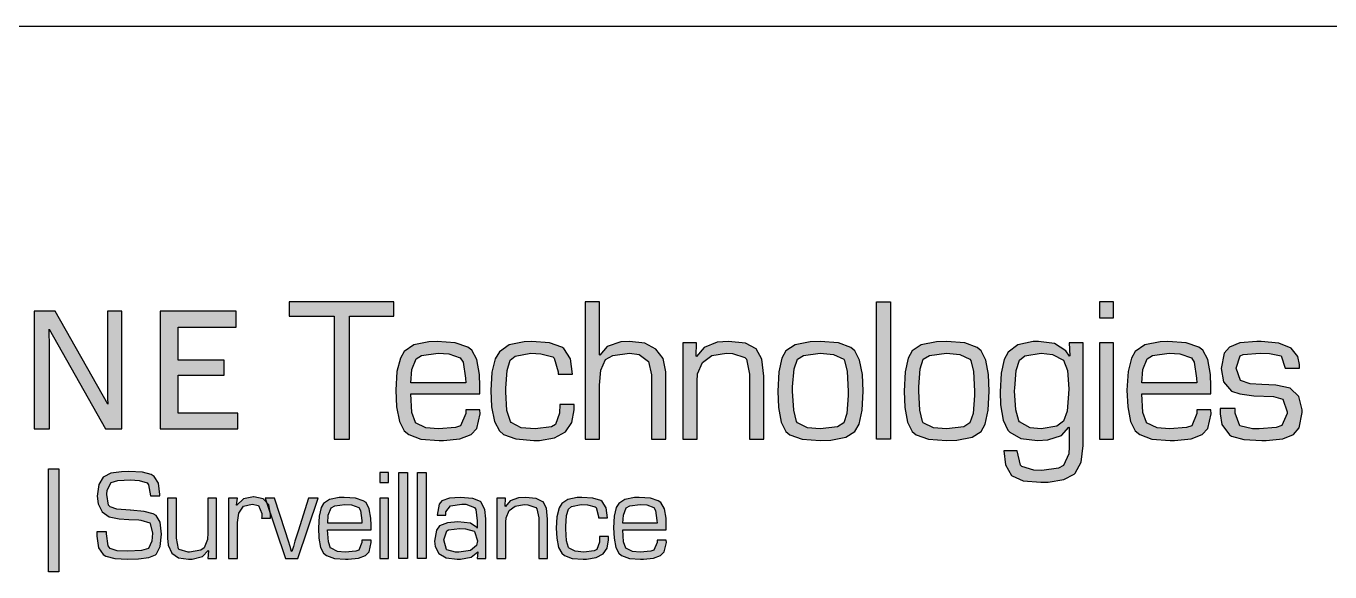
# Model space of a CAD drawing. Extents: x 0 to 216, y -5 to 280.
# Drawn here: x 58.3 to 109.8, y 258.4 to 280 of the extents above; entities that cross this region are included whole.
import ezdxf

# ---------------------------------------------------------------- set-up
doc = ezdxf.new("R2010")
doc.units = 0
doc.header["$LTSCALE"] = 10
doc.header["$MEASUREMENT"] = 0
doc.layers.get('0').update_dxf_attribs({"linetype": 'CONTINUOUS'})
doc.layers.add('5239-LOGO$0$CADdetails-9-EXTRAFINE', color=9, linetype='CONTINUOUS')
doc.layers.add('5239-LOGO$0$CADdetails-FRAME', color=7, linetype='CONTINUOUS')

# ---------------------------------------------------------------- blocks, each defined once
blk = doc.blocks.new('5239-LOGO')
at = {"layer": '5239-LOGO$0$CADdetails-9-EXTRAFINE'}
h = blk.add_hatch(color=256, dxfattribs=at)
h.dxf.hatch_style = 1
h.set_gradient(color2=(0, 0, 0), name='CURVED')
h.paths.add_polyline_path([(72.827, 269.105), (68.69, 269.105), (68.69, 268.546), (70.459, 268.546), (70.459, 263.677), (71.071, 263.677), (71.071, 268.546), (72.827, 268.546)])
h.paths.add_polyline_path([(74.211, 267.522), (73.612, 267.402), (73.226, 267.149), (73.08, 266.883), (72.947, 266.351), (72.907, 265.619), (72.934, 264.954), (73.04, 264.382), (73.226, 264.009), (73.413, 263.863), (73.892, 263.677), (74.61, 263.624), (74.783, 263.624), (75.435, 263.69), (75.874, 263.863), (76.1, 264.102), (76.233, 264.688), (76.22, 264.834), (75.661, 264.834), (75.661, 264.714), (75.661, 264.701), (75.461, 264.209), (75.262, 264.142), (74.583, 264.089), (74.091, 264.129), (73.679, 264.329), (73.679, 264.342), (73.532, 264.741), (73.493, 265.473), (76.22, 265.473), (76.22, 265.779), (76.206, 266.231), (76.1, 266.83), (75.901, 267.202), (75.741, 267.322), (75.249, 267.482), (74.53, 267.535)])
h.paths.add_polyline_path([(74.57, 267.082), (74.996, 267.056), (75.448, 266.896), (75.555, 266.723), (75.673, 265.912), (73.493, 265.912), (73.532, 266.431), (73.705, 266.856), (73.918, 266.989)], flags=16)
h.paths.add_polyline_path([(76.991, 267.136), (76.832, 266.856), (76.699, 266.324), (76.659, 265.606), (76.685, 264.954), (76.805, 264.382), (76.991, 264.009), (77.151, 263.863), (77.643, 263.69), (78.348, 263.624), (78.575, 263.624), (79.173, 263.73), (79.599, 263.969), (79.852, 264.342), (79.945, 264.847), (79.945, 265.047), (79.386, 265.047), (79.373, 264.714), (79.213, 264.262), (79.053, 264.169), (78.402, 264.089), (77.856, 264.129), (77.441, 264.35), (77.284, 264.808), (77.24, 265.639), (77.297, 266.391), (77.417, 266.803), (77.617, 266.963), (78.229, 267.082), (78.628, 267.056), (79.147, 266.926), (79.347, 266.244), (79.878, 266.244), (79.798, 266.856), (79.532, 267.269), (79.453, 267.322), (78.974, 267.482), (78.269, 267.535), (77.976, 267.522), (77.377, 267.402)])
h.paths.add_polyline_path([(80.943, 269.105), (80.384, 269.105), (80.384, 263.677), (80.943, 263.677), (80.943, 265.819), (80.996, 266.404), (81.182, 266.83), (81.475, 266.989), (82.127, 267.082), (82.512, 267.029), (82.885, 266.75), (83.005, 266.218), (83.005, 266.111), (83.005, 263.677), (83.563, 263.677), (83.563, 266.111), (83.563, 266.337), (83.457, 266.87), (83.178, 267.242), (82.739, 267.468), (82.127, 267.535), (81.794, 267.522), (81.249, 267.349), (80.943, 266.987)])
h.paths.add_polyline_path([(85.971, 267.082), (86.197, 267.069), (86.747, 266.891), (86.876, 266.244), (86.876, 266.111), (86.876, 263.677), (87.435, 263.677), (87.435, 266.165), (87.355, 266.843), (87.142, 267.255), (86.716, 267.468), (86.038, 267.535), (85.599, 267.508), (85.08, 267.309), (84.76, 266.933), (84.774, 267.482), (84.242, 267.482), (84.242, 263.677), (84.801, 263.677), (84.801, 265.965), (84.814, 266.258), (85.013, 266.71), (85.386, 266.989)])
h.paths.add_polyline_path([(88.672, 267.402), (88.313, 267.176), (88.153, 266.883), (88.033, 266.337), (87.993, 265.579), (88.02, 264.927), (88.127, 264.355), (88.313, 263.983), (88.472, 263.85), (88.951, 263.677), (89.67, 263.624), (90.082, 263.637), (90.681, 263.757), (91.04, 263.983), (91.2, 264.275), (91.319, 264.821), (91.359, 265.579), (91.333, 266.231), (91.226, 266.803), (91.04, 267.176), (90.88, 267.309), (90.388, 267.482), (89.67, 267.535), (89.271, 267.522)])
h.paths.add_polyline_path([(89.005, 266.989), (89.67, 267.082), (90.189, 267.029), (90.616, 266.836), (90.734, 266.351), (90.779, 265.477), (90.721, 264.701), (90.601, 264.329), (90.348, 264.169), (89.67, 264.089), (89.164, 264.129), (88.734, 264.344), (88.619, 264.821), (88.573, 265.681), (88.632, 266.457), (88.765, 266.843)], flags=16)
h.paths.add_polyline_path([(91.891, 263.677), (92.45, 263.677), (92.45, 269.105), (91.891, 269.105)])
h.paths.add_polyline_path([(93.661, 267.402), (93.302, 267.176), (93.142, 266.883), (93.022, 266.337), (92.982, 265.579), (93.009, 264.927), (93.115, 264.355), (93.302, 263.983), (93.461, 263.85), (93.94, 263.677), (94.659, 263.624), (95.071, 263.637), (95.67, 263.757), (96.029, 263.983), (96.188, 264.275), (96.308, 264.821), (96.348, 265.579), (96.322, 266.231), (96.215, 266.803), (96.029, 267.176), (95.869, 267.309), (95.377, 267.482), (94.659, 267.535), (94.259, 267.522)])
h.paths.add_polyline_path([(94.659, 267.082), (95.177, 267.029), (95.607, 266.829), (95.723, 266.351), (95.768, 265.477), (95.71, 264.701), (95.577, 264.329), (95.337, 264.169), (94.659, 264.089), (94.14, 264.129), (93.725, 264.336), (93.608, 264.821), (93.562, 265.681), (93.621, 266.457), (93.741, 266.843), (93.98, 266.989)], flags=16)
h.paths.add_polyline_path([(99.368, 267.176), (98.929, 267.455), (98.29, 267.535), (98.078, 267.535), (97.479, 267.402), (97.093, 267.122), (96.933, 266.83), (96.814, 266.284), (96.774, 265.553), (96.787, 265.034), (96.894, 264.435), (97.08, 264.036), (97.16, 263.956), (97.599, 263.703), (98.251, 263.624), (98.663, 263.65), (99.195, 263.823), (99.501, 264.171), (99.501, 263.384), (99.488, 263.105), (99.275, 262.639), (99.075, 262.533), (98.423, 262.44), (98.104, 262.453), (97.595, 262.613), (97.452, 263.224), (96.92, 263.224), (96.987, 262.666), (97.226, 262.24), (97.253, 262.227), (97.692, 262.04), (98.384, 261.987), (98.676, 261.987), (99.288, 262.094), (99.701, 262.293), (99.741, 262.333), (99.98, 262.772), (100.06, 263.437), (100.06, 267.482), (99.501, 267.482), (99.53, 266.941)])
h.paths.add_polyline_path([(97.758, 266.976), (98.397, 267.082), (98.849, 267.029), (99.275, 266.803), (99.435, 266.391), (99.488, 265.672), (99.474, 265.473), (99.421, 264.794), (99.275, 264.395), (99.022, 264.196), (98.397, 264.089), (97.958, 264.129), (97.527, 264.379), (97.399, 264.847), (97.346, 265.592), (97.359, 265.699), (97.412, 266.391), (97.545, 266.803)], flags=16)
h.paths.add_polyline_path([(101.257, 267.482), (100.698, 267.482), (100.698, 263.677), (101.257, 263.677)])
h.paths.add_polyline_path([(101.257, 269.105), (100.698, 269.105), (100.698, 268.479), (101.257, 268.479)])
h.paths.add_polyline_path([(102.494, 267.402), (102.109, 267.149), (101.962, 266.883), (101.829, 266.351), (101.776, 265.619), (101.816, 264.954), (101.922, 264.382), (102.109, 264.009), (102.295, 263.863), (102.774, 263.677), (103.492, 263.624), (103.665, 263.624), (104.317, 263.69), (104.756, 263.863), (104.982, 264.102), (105.115, 264.688), (105.102, 264.834), (104.543, 264.834), (104.543, 264.714), (104.543, 264.701), (104.344, 264.209), (104.144, 264.142), (103.466, 264.089), (102.973, 264.129), (102.561, 264.329), (102.561, 264.342), (102.415, 264.741), (102.375, 265.473), (105.102, 265.473), (105.102, 265.779), (105.089, 266.231), (104.982, 266.83), (104.783, 267.202), (104.623, 267.322), (104.131, 267.482), (103.399, 267.535), (103.093, 267.522)])
h.paths.add_polyline_path([(103.452, 267.082), (103.878, 267.056), (104.33, 266.896), (104.437, 266.723), (104.555, 265.912), (102.375, 265.912), (102.415, 266.431), (102.588, 266.856), (102.8, 266.989)], flags=16)
h.paths.add_polyline_path([(106.379, 267.029), (107.044, 267.082), (107.417, 267.069), (107.882, 266.976), (108.042, 266.484), (108.601, 266.484), (108.601, 266.63), (108.534, 266.949), (108.268, 267.282), (107.789, 267.468), (107.084, 267.535), (106.911, 267.535), (106.246, 267.482), (105.834, 267.322), (105.621, 267.082), (105.514, 266.471), (105.594, 265.952), (105.913, 265.579), (106.246, 265.473), (106.805, 265.393), (107.576, 265.366), (107.949, 265.26), (108.135, 264.731), (107.909, 264.222), (107.683, 264.142), (106.814, 264.074), (106.246, 264.209), (105.996, 264.887), (105.474, 264.887), (105.474, 264.688), (105.528, 264.262), (105.834, 263.85), (105.913, 263.796), (106.406, 263.663), (107.111, 263.624), (107.284, 263.624), (107.949, 263.69), (108.361, 263.863), (108.587, 264.129), (108.707, 264.741), (108.707, 264.847), (108.574, 265.366), (108.228, 265.699), (107.669, 265.819), (107.111, 265.845), (106.658, 265.872), (106.273, 266.005), (106.1, 266.484), (106.259, 266.976)])
at = {"layer": '5239-LOGO$0$CADdetails-9-EXTRAFINE', "true_color": 0xcd2027}
h = blk.add_hatch(color=242, dxfattribs=at)
h.dxf.hatch_style = 1
h.set_gradient(color1=(205, 32, 39), color2=(205, 32, 39), name='CYLINDER')
h.paths.add_polyline_path([(29.218, 264.515), (29.471, 264.927), (29.564, 265.42), (29.564, 265.459), (29.471, 265.912), (29.245, 266.271), (28.872, 266.55), (28.353, 266.737), (27.479, 266.942), (26.983, 267.176), (26.802, 267.599), (27.119, 268.101), (27.702, 268.227), (27.888, 268.213), (28.367, 268.04), (28.553, 267.881), (28.779, 267.428), (29.418, 267.601), (29.285, 267.921), (29.005, 268.32), (28.659, 268.599), (28.234, 268.772), (27.728, 268.825), (27.502, 268.812), (26.997, 268.706), (26.584, 268.466), (26.518, 268.413), (26.225, 268.014), (26.132, 267.522), (26.145, 267.349), (26.305, 266.883), (26.345, 266.816), (26.704, 266.457), (26.797, 266.417), (27.302, 266.231), (28.194, 266.018), (28.646, 265.792), (28.864, 265.31), (28.58, 264.821), (28.353, 264.688), (27.821, 264.608), (27.542, 264.635), (27.103, 264.781), (26.757, 265.087), (26.531, 265.539), (25.906, 265.393), (25.972, 265.233), (26.198, 264.794), (26.504, 264.448), (26.877, 264.196), (27.316, 264.049), (27.835, 263.996), (28.234, 264.023), (28.713, 264.156), (29.112, 264.408)])
h.paths.add_polyline_path([(30.775, 264.089), (31.4, 264.089), (31.4, 268.027), (32.757, 264.089), (33.236, 264.089), (34.58, 268.027), (34.58, 264.089), (35.271, 264.089), (35.271, 268.732), (34.327, 268.732), (33.036, 265.127), (31.733, 268.732), (30.775, 268.732)])
h.paths.add_polyline_path([(36.269, 264.089), (36.854, 264.089), (37.267, 265.406), (38.837, 265.406), (39.289, 264.089), (39.981, 264.089), (38.491, 268.732), (37.746, 268.732)])
h.paths.add_polyline_path([(38.065, 268), (38.704, 265.965), (37.44, 265.965)], flags=16)
h.paths.add_polyline_path([(40.939, 268.732), (40.939, 264.089), (41.604, 264.089), (41.604, 266.045), (42.788, 266.045), (43.613, 264.089), (44.318, 264.089), (43.44, 266.204), (43.732, 266.324), (44.065, 266.67), (44.185, 266.91), (44.278, 267.402), (44.185, 267.881), (43.905, 268.32), (43.759, 268.453), (43.333, 268.666), (42.788, 268.732)])
h.paths.add_polyline_path([(41.604, 268.107), (42.86, 268.107), (43.385, 267.906), (43.588, 267.374), (43.36, 266.856), (43.227, 266.75), (42.721, 266.63), (41.604, 266.63)], flags=16)
h.paths.add_polyline_path([(45.116, 268.732), (45.116, 268.107), (46.406, 268.107), (46.406, 264.089), (47.112, 264.089), (47.112, 268.107), (48.402, 268.107), (48.402, 268.732)])
h.paths.add_polyline_path([(51.595, 268.027), (51.888, 267.681), (52.1, 267.136), (52.752, 267.255), (52.712, 267.415), (52.513, 267.921), (52.247, 268.32), (51.927, 268.599), (51.515, 268.772), (51.049, 268.825), (50.93, 268.825), (50.424, 268.732), (49.998, 268.506), (49.639, 268.173), (49.48, 267.934), (49.267, 267.508), (49.147, 267.016), (49.107, 266.457), (49.12, 266.111), (49.214, 265.592), (49.373, 265.127), (49.613, 264.714), (49.706, 264.581), (50.065, 264.262), (50.504, 264.063), (51.009, 263.996), (51.209, 264.009), (51.661, 264.102), (52.034, 264.315), (52.34, 264.635), (52.579, 265.06), (52.752, 265.606), (52.114, 265.739), (52.021, 265.406), (51.768, 264.967), (51.435, 264.701), (51.016, 264.606), (50.544, 264.728), (50.185, 265.087), (50.052, 265.34), (49.905, 265.805), (49.865, 266.377), (49.892, 266.83), (49.985, 267.335), (50.174, 267.74), (50.57, 268.107), (51.147, 268.235)])
h.paths.add_polyline_path([(55.466, 268.825), (55.333, 268.825), (54.854, 268.719), (54.429, 268.493), (54.069, 268.133), (53.91, 267.881), (53.71, 267.442), (53.59, 266.949), (53.55, 266.391), (53.564, 266.098), (53.644, 265.579), (53.803, 265.114), (54.043, 264.688), (54.136, 264.568), (54.508, 264.249), (54.947, 264.063), (55.453, 263.996), (55.652, 264.009), (56.131, 264.116), (56.544, 264.355), (56.89, 264.728), (57.036, 264.967), (57.236, 265.433), (57.355, 265.912), (57.395, 266.444), (57.382, 266.763), (57.289, 267.282), (57.116, 267.734), (56.863, 268.147), (56.797, 268.24), (56.411, 268.559), (55.972, 268.759)])
h.paths.add_polyline_path([(55.958, 268.107), (56.331, 267.761), (56.477, 267.495), (56.61, 267.029), (56.664, 266.444), (56.637, 266.018), (56.53, 265.526), (56.332, 265.071), (55.932, 264.701), (55.436, 264.588), (54.961, 264.728), (54.601, 265.087), (54.455, 265.353), (54.322, 265.832), (54.282, 266.391), (54.295, 266.816), (54.402, 267.309), (54.615, 267.749), (55.001, 268.12), (55.48, 268.23)], flags=16)
h.paths.add_polyline_path([(59.205, 268.027), (61.426, 264.089), (62.078, 264.089), (62.078, 268.732), (61.506, 268.732), (61.506, 265.632), (61.506, 265.3), (61.519, 265.06), (59.444, 268.732), (58.619, 268.732), (58.619, 264.089), (59.218, 264.089), (59.218, 267.508), (59.205, 267.801)])
h.paths.add_polyline_path([(64.3, 268.107), (66.588, 268.107), (66.588, 268.732), (63.595, 268.732), (63.595, 264.089), (66.655, 264.089), (66.655, 264.714), (64.3, 264.714), (64.3, 266.204), (66.122, 266.204), (66.122, 266.803), (64.3, 266.803)])
at = {"layer": '5239-LOGO$0$CADdetails-9-EXTRAFINE'}
h = blk.add_hatch(color=256, dxfattribs=at)
h.dxf.hatch_style = 1
h.set_gradient(color2=(0, 0, 0), name='CURVED')
h.paths.add_polyline_path([(59.175, 258.438), (59.593, 258.438), (59.593, 262.511), (59.175, 262.511)])
h = blk.add_hatch(color=256, dxfattribs=at)
h.dxf.hatch_style = 1
h.set_gradient(color2=(0, 0, 0), name='CURVED')
h.paths.add_polyline_path([(63.209, 261.442), (63.581, 261.442), (63.581, 261.495), (63.528, 261.947), (63.355, 262.213), (63.235, 262.28), (62.89, 262.373), (62.357, 262.4), (62.065, 262.386), (61.639, 262.333), (61.36, 262.2), (61.333, 262.187), (61.173, 261.894), (61.107, 261.428), (61.147, 261.122), (61.293, 260.816), (61.573, 260.617), (61.972, 260.537), (62.357, 260.511), (62.783, 260.496), (63.19, 260.375), (63.289, 259.965), (63.262, 259.659), (63.129, 259.366), (62.85, 259.287), (62.318, 259.26), (61.892, 259.273), (61.612, 259.366), (61.533, 259.473), (61.455, 260.018), (61.094, 260.018), (61.094, 259.845), (61.16, 259.393), (61.333, 259.127), (61.44, 259.06), (61.799, 258.967), (62.304, 258.941), (62.73, 258.954), (63.142, 259.007), (63.408, 259.114), (63.448, 259.154), (63.595, 259.446), (63.648, 259.925), (63.595, 260.404), (63.435, 260.67), (63.315, 260.737), (62.956, 260.83), (62.464, 260.879), (61.879, 260.923), (61.554, 261.02), (61.462, 261.608), (61.652, 261.974), (61.918, 262.054), (62.424, 262.08), (62.757, 262.054), (63.117, 261.949)])
h.paths.add_polyline_path([(64.233, 261.349), (63.887, 261.349), (63.887, 259.766), (63.901, 259.499), (64.047, 259.18), (64.313, 258.994), (64.712, 258.941), (64.859, 258.941), (65.258, 259.047), (65.5, 259.303), (65.47, 258.967), (65.816, 258.967), (65.816, 261.349), (65.47, 261.349), (65.47, 259.978), (65.457, 259.712), (65.324, 259.393), (65.191, 259.3), (64.719, 259.214), (64.317, 259.333), (64.233, 259.766)])
h.paths.add_polyline_path([(66.295, 258.967), (66.641, 258.967), (66.641, 260.391), (66.694, 260.763), (66.881, 261.029), (67.227, 261.109), (67.479, 261.056), (67.612, 260.75), (67.612, 260.564), (67.945, 260.564), (67.945, 260.723), (67.933, 260.79), (67.808, 261.162), (67.666, 261.322), (67.293, 261.402), (67.28, 261.402), (66.881, 261.322), (66.599, 261.055), (66.641, 261.349), (66.295, 261.349)])
h.paths.add_polyline_path([(67.878, 261.083), (67.933, 260.79), (68.544, 258.967), (69.036, 258.967), (69.834, 261.349), (69.448, 261.349), (69.049, 260.045), (68.916, 259.646), (68.863, 259.446), (68.789, 259.224), (68.73, 259.446), (68.663, 259.646), (68.53, 260.058), (68.105, 261.349), (67.745, 261.349), (67.808, 261.162)])
h.paths.add_polyline_path([(70.047, 261.136), (69.954, 260.976), (69.874, 260.644), (69.847, 260.178), (69.861, 259.766), (69.927, 259.406), (70.047, 259.18), (70.167, 259.087), (70.473, 258.967), (70.912, 258.941), (71.018, 258.941), (71.431, 258.981), (71.697, 259.087), (71.843, 259.233), (71.923, 259.606), (71.923, 259.686), (71.564, 259.686), (71.564, 259.619), (71.564, 259.606), (71.444, 259.3), (71.324, 259.26), (70.898, 259.22), (70.592, 259.247), (70.34, 259.38), (70.326, 259.38), (70.246, 259.632), (70.207, 260.098), (71.923, 260.098), (71.923, 260.284), (71.909, 260.564), (71.843, 260.936), (71.723, 261.176), (71.617, 261.242), (71.311, 261.349), (70.858, 261.375), (70.659, 261.375), (70.286, 261.295)])
h.paths.add_polyline_path([(70.34, 260.963), (70.486, 261.043), (70.885, 261.096), (71.151, 261.083), (71.444, 260.976), (71.51, 260.87), (71.578, 260.364), (70.22, 260.364), (70.233, 260.683)], flags=16)
h.paths.add_polyline_path([(72.615, 261.349), (72.269, 261.349), (72.269, 258.967), (72.615, 258.967)])
h.paths.add_polyline_path([(72.269, 261.974), (72.615, 261.974), (72.615, 262.36), (72.269, 262.36)])
h.paths.add_polyline_path([(73.36, 262.36), (73.014, 262.36), (73.014, 258.967), (73.36, 258.967)])
h.paths.add_polyline_path([(73.759, 262.36), (73.759, 258.967), (74.105, 258.967), (74.105, 262.36)])
h.paths.add_polyline_path([(75.062, 261.043), (75.617, 261.124), (76.053, 260.974), (76.113, 260.457), (76.113, 260.178), (76.113, 260.165), (76.1, 260.191), (75.847, 260.364), (75.355, 260.417), (74.943, 260.377), (74.623, 260.258), (74.504, 260.085), (74.424, 259.659), (74.45, 259.446), (74.597, 259.167), (74.889, 258.994), (75.328, 258.941), (75.461, 258.941), (75.874, 259.021), (76.142, 259.235), (76.113, 258.967), (76.459, 258.967), (76.459, 260.537), (76.419, 260.91), (76.26, 261.202), (76.246, 261.216), (75.94, 261.335), (75.448, 261.375), (75.022, 261.349), (74.716, 261.242), (74.61, 261.109), (74.53, 260.683), (74.876, 260.683), (74.876, 260.75), (74.876, 260.816)])
h.paths.add_polyline_path([(75.435, 260.151), (75.648, 260.138), (76.003, 260.042), (76.127, 259.672), (76.087, 259.486), (75.847, 259.287), (75.309, 259.207), (74.906, 259.316), (74.796, 259.699), (74.927, 260.092)], flags=16)
h.paths.add_polyline_path([(78.548, 260.577), (78.548, 260.484), (78.548, 258.967), (78.894, 258.967), (78.894, 260.524), (78.854, 260.95), (78.726, 261.193), (78.441, 261.335), (78.029, 261.375), (77.75, 261.362), (77.417, 261.242), (77.216, 260.998), (77.231, 261.349), (76.898, 261.349), (76.898, 258.967), (77.244, 258.967), (77.244, 260.545), (77.377, 260.87), (77.617, 261.029), (77.976, 261.096), (78.122, 261.083), (78.458, 260.98)])
h.paths.add_polyline_path([(80.477, 261.083), (80.805, 260.993), (80.917, 260.577), (81.262, 260.577), (81.209, 260.963), (81.049, 261.216), (80.996, 261.256), (80.69, 261.349), (80.251, 261.375), (80.065, 261.375), (79.692, 261.295), (79.453, 261.136), (79.359, 260.963), (79.266, 260.617), (79.24, 260.165), (79.266, 259.766), (79.333, 259.406), (79.453, 259.18), (79.559, 259.087), (79.865, 258.967), (80.304, 258.941), (80.437, 258.941), (80.81, 259.007), (81.089, 259.154), (81.249, 259.38), (81.302, 259.699), (81.302, 259.832), (80.943, 259.832), (80.943, 259.619), (80.836, 259.326), (80.743, 259.273), (80.331, 259.22), (79.985, 259.26), (79.723, 259.391), (79.639, 259.672), (79.609, 260.186), (79.639, 260.67), (79.719, 260.923), (79.838, 261.016), (80.224, 261.096)])
h.paths.add_polyline_path([(81.954, 261.295), (81.714, 261.136), (81.608, 260.976), (81.528, 260.644), (81.501, 260.178), (81.528, 259.766), (81.594, 259.406), (81.714, 259.18), (81.821, 259.087), (82.127, 258.967), (82.566, 258.941), (82.685, 258.941), (83.084, 258.981), (83.364, 259.087), (83.497, 259.233), (83.59, 259.606), (83.577, 259.686), (83.231, 259.686), (83.231, 259.619), (83.231, 259.606), (83.098, 259.3), (82.978, 259.26), (82.552, 259.22), (82.246, 259.247), (81.994, 259.38), (81.9, 259.632), (81.874, 260.098), (83.577, 260.098), (83.577, 260.284), (83.577, 260.564), (83.51, 260.936), (83.377, 261.176), (83.271, 261.242), (82.965, 261.349), (82.512, 261.375), (82.326, 261.375)])
h.paths.add_polyline_path([(82.14, 261.043), (82.552, 261.096), (82.818, 261.083), (83.098, 260.976), (83.164, 260.87), (83.232, 260.364), (81.874, 260.364), (81.9, 260.683), (82.007, 260.963)], flags=16)
for points in [[(72.827, 269.105), (68.69, 269.105), (68.69, 268.546), (70.459, 268.546), (70.459, 263.677), (71.071, 263.677), (71.071, 268.546), (72.827, 268.546)], [(92.45, 269.105), (92.45, 263.677), (91.891, 263.677), (91.891, 269.105), (92.45, 269.105)], [(101.257, 269.105), (100.698, 269.105), (100.698, 268.479), (101.257, 268.479)], [(101.257, 267.482), (100.698, 267.482), (100.698, 263.677), (101.257, 263.677)], [(59.175, 262.511), (59.593, 262.511), (59.593, 258.438), (59.175, 258.438)], [(72.615, 262.36), (72.269, 262.36), (72.269, 261.974), (72.615, 261.974)], [(73.36, 262.36), (73.36, 258.967), (73.014, 258.967), (73.014, 262.36), (73.36, 262.36)], [(74.105, 262.36), (74.105, 258.967), (73.759, 258.967), (73.759, 262.36), (74.105, 262.36)], [(72.615, 261.349), (72.269, 261.349), (72.269, 258.967), (72.615, 258.967)]]:
    blk.add_lwpolyline(points, close=True, dxfattribs=at)
for points in [[(80.943, 269.105), (80.384, 269.105), (80.384, 263.677), (80.943, 263.677), (80.943, 265.819), (80.996, 266.404), (81.182, 266.83), (81.475, 266.989)], [(80.956, 267.003), (80.943, 267.016), (80.943, 269.105)], [(74.53, 267.535), (74.211, 267.522), (73.612, 267.402), (73.226, 267.149)], [(76.22, 265.779), (76.206, 266.231), (76.1, 266.83), (75.901, 267.202), (75.741, 267.322), (75.249, 267.482), (74.53, 267.535)], [(78.269, 267.535), (77.976, 267.522), (77.377, 267.402), (76.991, 267.136)], [(78.229, 267.082), (78.628, 267.056), (79.107, 266.936), (79.16, 266.883), (79.32, 266.337), (79.32, 266.244), (79.878, 266.244), (79.798, 266.856), (79.532, 267.269), (79.453, 267.322), (78.974, 267.482), (78.269, 267.535)], [(82.127, 267.535), (81.794, 267.522), (81.249, 267.349), (80.956, 267.003)], [(83.178, 267.242), (82.739, 267.468), (82.127, 267.535)], [(84.774, 267.482), (84.242, 267.482), (84.242, 263.677), (84.801, 263.677), (84.801, 265.965), (84.814, 266.258), (85.013, 266.71)], [(84.774, 266.949), (84.761, 266.963), (84.774, 267.482)], [(86.038, 267.535), (85.599, 267.508), (85.08, 267.309), (84.774, 266.949)], [(87.142, 267.255), (87.142, 267.255), (86.716, 267.468), (86.038, 267.535)], [(89.67, 267.535), (89.271, 267.522), (88.672, 267.402), (88.313, 267.176), (88.153, 266.883), (88.033, 266.337), (87.993, 265.579), (88.02, 264.927), (88.127, 264.355), (88.313, 263.983)], [(91.04, 267.176), (90.88, 267.309), (90.388, 267.482), (89.67, 267.535)], [(94.659, 267.535), (94.259, 267.522), (93.661, 267.402), (93.302, 267.176), (93.142, 266.883), (93.022, 266.337), (92.982, 265.579), (93.009, 264.927), (93.115, 264.355), (93.302, 263.983)], [(96.029, 267.176), (95.869, 267.309), (95.377, 267.482), (94.659, 267.535)], [(98.29, 267.535), (98.078, 267.535), (97.479, 267.402), (97.093, 267.122)], [(99.514, 266.963), (99.368, 267.176), (98.929, 267.455), (98.29, 267.535)], [(100.06, 267.482), (99.501, 267.482), (99.528, 266.976), (99.514, 266.963)], [(99.741, 262.333), (99.98, 262.772), (100.06, 263.437), (100.06, 267.482)], [(103.399, 267.535), (103.093, 267.522), (102.494, 267.402), (102.109, 267.149)], [(105.102, 265.779), (105.089, 266.231), (104.982, 266.83), (104.783, 267.202), (104.623, 267.322), (104.131, 267.482), (103.399, 267.535)], [(107.084, 267.535), (106.911, 267.535), (106.246, 267.482), (105.834, 267.322), (105.621, 267.082)], [(107.044, 267.082), (107.417, 267.069), (107.882, 266.976), (108.042, 266.484), (108.601, 266.484), (108.601, 266.63), (108.534, 266.949), (108.268, 267.282), (107.789, 267.468), (107.084, 267.535)], [(73.226, 267.149), (73.08, 266.883), (72.947, 266.351), (72.907, 265.619), (72.934, 264.954), (73.04, 264.382), (73.226, 264.009)], [(74.57, 267.082), (74.996, 267.056), (75.448, 266.896), (75.555, 266.723), (75.648, 266.085), (75.661, 265.912), (73.493, 265.912)], [(73.493, 265.912), (73.532, 266.431), (73.705, 266.856), (73.918, 266.989), (74.57, 267.082)], [(76.991, 267.136), (76.832, 266.856), (76.699, 266.324), (76.659, 265.606), (76.685, 264.954), (76.805, 264.382), (76.991, 264.009)], [(78.402, 264.089), (77.856, 264.129), (77.457, 264.342), (77.43, 264.382), (77.284, 264.808), (77.244, 265.553), (77.244, 265.699), (77.297, 266.391), (77.417, 266.803), (77.617, 266.963), (78.229, 267.082)], [(81.475, 266.989), (82.127, 267.082)], [(82.127, 267.082), (82.512, 267.029), (82.885, 266.75), (83.005, 266.218), (83.005, 266.111), (83.005, 263.677), (83.563, 263.677), (83.563, 266.111), (83.563, 266.271), (83.563, 266.337), (83.457, 266.87), (83.178, 267.242)], [(82.127, 267.082), (82.512, 267.029), (82.885, 266.75), (83.005, 266.218), (83.005, 266.111), (83.005, 263.677), (83.563, 263.677), (83.563, 266.111), (83.563, 266.271), (83.563, 266.337), (83.457, 266.87), (83.178, 267.242)], [(85.013, 266.71), (85.386, 266.989), (85.971, 267.082)], [(85.971, 267.082), (86.197, 267.069), (86.69, 266.91), (86.756, 266.843), (86.876, 266.244), (86.876, 266.111), (86.876, 263.677), (87.435, 263.677), (87.435, 266.151), (87.435, 266.165), (87.355, 266.843), (87.142, 267.255)], [(85.971, 267.082), (86.197, 267.069), (86.69, 266.91), (86.756, 266.843), (86.876, 266.244), (86.876, 266.111), (86.876, 263.677), (87.435, 263.677), (87.435, 266.151), (87.435, 266.165), (87.355, 266.843), (87.142, 267.255)], [(88.313, 263.983), (88.472, 263.85), (88.951, 263.677), (89.67, 263.624), (90.082, 263.637), (90.681, 263.757), (91.04, 263.983), (91.2, 264.275), (91.319, 264.821), (91.359, 265.579), (91.333, 266.231), (91.226, 266.803), (91.04, 267.176)], [(88.313, 263.983), (88.472, 263.85), (88.951, 263.677), (89.67, 263.624), (90.082, 263.637), (90.681, 263.757), (91.04, 263.983), (91.2, 264.275), (91.319, 264.821), (91.359, 265.579), (91.333, 266.231), (91.226, 266.803), (91.04, 267.176)], [(89.67, 264.089), (89.164, 264.129), (88.765, 264.329), (88.725, 264.382), (88.619, 264.821), (88.579, 265.579), (88.579, 265.752), (88.632, 266.457), (88.765, 266.843), (89.005, 266.989), (89.67, 267.082)], [(89.67, 267.082), (90.189, 267.029), (90.601, 266.843), (90.628, 266.79), (90.734, 266.351), (90.774, 265.579), (90.774, 265.406), (90.721, 264.701), (90.601, 264.329), (90.348, 264.169), (89.67, 264.089)], [(89.67, 267.082), (90.189, 267.029), (90.601, 266.843), (90.628, 266.79), (90.734, 266.351), (90.774, 265.579), (90.774, 265.406), (90.721, 264.701), (90.601, 264.329), (90.348, 264.169), (89.67, 264.089)], [(93.302, 263.983), (93.461, 263.85), (93.94, 263.677), (94.659, 263.624), (95.071, 263.637), (95.67, 263.757), (96.029, 263.983), (96.188, 264.275), (96.308, 264.821), (96.348, 265.579), (96.322, 266.231), (96.215, 266.803), (96.029, 267.176)], [(93.302, 263.983), (93.461, 263.85), (93.94, 263.677), (94.659, 263.624), (95.071, 263.637), (95.67, 263.757), (96.029, 263.983), (96.188, 264.275), (96.308, 264.821), (96.348, 265.579), (96.322, 266.231), (96.215, 266.803), (96.029, 267.176)], [(94.659, 264.089), (94.14, 264.129), (93.741, 264.329), (93.714, 264.382), (93.608, 264.821), (93.568, 265.579), (93.568, 265.752), (93.621, 266.457), (93.741, 266.843), (93.98, 266.989), (94.659, 267.082)], [(94.659, 267.082), (95.177, 267.029), (95.577, 266.843), (95.616, 266.79), (95.723, 266.351), (95.763, 265.579), (95.763, 265.406), (95.71, 264.701), (95.577, 264.329), (95.337, 264.169), (94.659, 264.089)], [(94.659, 267.082), (95.177, 267.029), (95.577, 266.843), (95.616, 266.79), (95.723, 266.351), (95.763, 265.579), (95.763, 265.406), (95.71, 264.701), (95.577, 264.329), (95.337, 264.169), (94.659, 264.089)], [(97.093, 267.122), (96.933, 266.83), (96.814, 266.284), (96.774, 265.553), (96.787, 265.034), (96.894, 264.435), (97.08, 264.036)], [(98.397, 264.089), (97.958, 264.129), (97.545, 264.369), (97.519, 264.408), (97.399, 264.847), (97.346, 265.592), (97.359, 265.699), (97.412, 266.391), (97.545, 266.803), (97.758, 266.976), (98.397, 267.082)], [(98.397, 267.082), (98.849, 267.029), (99.275, 266.803)], [(102.109, 267.149), (101.962, 266.883), (101.829, 266.351), (101.776, 265.619), (101.816, 264.954), (101.922, 264.382), (102.109, 264.009)], [(103.452, 267.082), (103.878, 267.056), (104.33, 266.896), (104.437, 266.723), (104.53, 266.085), (104.543, 265.912), (102.375, 265.912)], [(102.375, 265.912), (102.415, 266.431), (102.588, 266.856), (102.8, 266.989), (103.452, 267.082)], [(105.621, 267.082), (105.514, 266.471), (105.594, 265.952), (105.913, 265.579), (106.246, 265.473), (106.805, 265.393), (107.576, 265.366), (107.949, 265.26), (108.122, 264.768), (108.122, 264.701), (107.909, 264.222), (107.683, 264.142), (107.004, 264.089)], [(108.361, 263.863), (108.587, 264.129), (108.707, 264.741), (108.707, 264.847), (108.574, 265.366), (108.228, 265.699), (107.669, 265.819), (107.111, 265.845), (106.658, 265.872), (106.273, 266.005), (106.1, 266.484), (106.259, 266.976), (106.379, 267.029), (107.044, 267.082)], [(99.275, 266.803), (99.275, 266.803), (99.435, 266.391), (99.488, 265.672), (99.474, 265.473), (99.421, 264.794), (99.275, 264.395), (99.022, 264.196)], [(74.583, 264.089), (74.091, 264.129), (73.679, 264.329), (73.679, 264.342), (73.532, 264.741), (73.493, 265.473), (76.22, 265.473), (76.22, 265.779)], [(103.466, 264.089), (102.973, 264.129), (102.561, 264.329), (102.561, 264.342), (102.415, 264.741), (102.375, 265.473), (105.102, 265.473), (105.102, 265.779)], [(73.226, 264.009), (73.413, 263.863), (73.892, 263.677), (74.61, 263.624), (74.783, 263.624), (75.435, 263.69), (75.874, 263.863), (76.1, 264.102), (76.233, 264.688), (76.22, 264.834)], [(76.22, 264.834), (75.661, 264.834), (75.661, 264.714), (75.661, 264.701), (75.461, 264.209), (75.262, 264.142), (74.583, 264.089)], [(76.991, 264.009), (77.151, 263.863), (77.643, 263.69), (78.348, 263.624), (78.575, 263.624), (79.173, 263.73), (79.599, 263.969), (79.852, 264.342), (79.945, 264.847), (79.945, 265.047)], [(79.945, 265.047), (79.386, 265.047), (79.373, 264.714), (79.213, 264.262), (79.053, 264.169), (78.402, 264.089)], [(102.109, 264.009), (102.295, 263.863), (102.774, 263.677), (103.492, 263.624), (103.665, 263.624), (104.317, 263.69), (104.756, 263.863), (104.982, 264.102), (105.115, 264.688), (105.102, 264.834)], [(105.102, 264.834), (104.543, 264.834), (104.543, 264.714), (104.543, 264.701), (104.344, 264.209), (104.144, 264.142), (103.466, 264.089)], [(106.06, 264.887), (105.474, 264.887), (105.474, 264.688), (105.528, 264.262), (105.834, 263.85), (105.913, 263.796), (106.406, 263.663), (107.111, 263.624), (107.284, 263.624), (107.949, 263.69), (108.361, 263.863)], [(107.004, 264.089), (106.752, 264.089), (106.246, 264.209), (106.06, 264.714), (106.06, 264.887)], [(97.08, 264.036), (97.16, 263.956), (97.599, 263.703), (98.251, 263.624), (98.663, 263.65), (99.195, 263.823), (99.488, 264.156)], [(99.022, 264.196), (98.397, 264.089)], [(99.488, 264.156), (99.501, 264.142), (99.501, 263.384), (99.488, 263.105), (99.275, 262.639), (99.075, 262.533), (98.423, 262.44)], [(97.452, 263.224), (96.92, 263.224), (96.987, 262.666), (97.226, 262.24), (97.253, 262.227), (97.692, 262.04), (98.384, 261.987), (98.676, 261.987), (99.288, 262.094), (99.701, 262.293), (99.741, 262.333)], [(98.423, 262.44), (98.104, 262.453), (97.639, 262.599), (97.585, 262.652), (97.452, 263.224)], [(62.357, 262.4), (62.065, 262.386), (61.639, 262.333), (61.36, 262.2), (61.333, 262.187)], [(62.424, 262.08), (62.757, 262.054), (63.076, 261.961), (63.129, 261.881), (63.209, 261.442), (63.581, 261.442), (63.581, 261.495), (63.528, 261.947), (63.355, 262.213), (63.235, 262.28), (62.89, 262.373), (62.357, 262.4)], [(61.333, 262.187), (61.173, 261.894), (61.107, 261.428), (61.147, 261.122), (61.293, 260.816), (61.573, 260.617), (61.972, 260.537), (62.357, 260.511), (62.743, 260.497), (62.823, 260.484), (63.182, 260.377), (63.196, 260.351), (63.289, 259.965), (63.262, 259.659), (63.129, 259.366), (63.129, 259.366), (62.85, 259.287), (62.318, 259.26)], [(63.448, 259.154), (63.595, 259.446), (63.648, 259.925), (63.595, 260.404), (63.435, 260.67), (63.315, 260.737), (62.956, 260.83), (62.424, 260.883), (62.411, 260.883), (61.879, 260.923), (61.612, 261.003), (61.546, 261.069), (61.479, 261.495), (61.493, 261.668), (61.652, 261.974), (61.918, 262.054), (62.424, 262.08)], [(64.233, 261.349), (63.887, 261.349), (63.887, 259.766), (63.901, 259.499), (64.047, 259.18)], [(64.752, 259.22), (64.699, 259.22), (64.34, 259.326), (64.313, 259.353), (64.233, 259.766), (64.233, 261.349)], [(65.816, 261.349), (65.47, 261.349), (65.47, 259.978), (65.457, 259.712), (65.324, 259.393), (65.191, 259.3)], [(65.484, 259.287), (65.497, 259.273), (65.47, 258.967), (65.816, 258.967), (65.816, 261.349)], [(66.641, 261.349), (66.295, 261.349), (66.295, 258.967), (66.641, 258.967), (66.641, 260.391), (66.694, 260.763), (66.881, 261.029)], [(66.615, 261.069), (66.601, 261.069), (66.641, 261.349)], [(66.881, 261.322), (66.615, 261.069)], [(67.293, 261.402), (67.28, 261.402), (66.881, 261.322)], [(67.227, 261.109), (67.479, 261.056), (67.612, 260.75), (67.612, 260.617), (67.599, 260.564), (67.945, 260.564), (67.945, 260.723), (67.878, 261.083), (67.666, 261.322), (67.293, 261.402)], [(68.105, 261.349), (67.745, 261.349), (68.544, 258.967)], [(68.783, 259.247), (68.73, 259.446), (68.663, 259.646), (68.53, 260.058), (68.105, 261.349)], [(68.544, 258.967), (69.036, 258.967), (69.834, 261.349)], [(69.834, 261.349), (69.448, 261.349), (69.049, 260.045), (68.916, 259.646), (68.863, 259.446), (68.796, 259.247), (68.783, 259.247)], [(70.858, 261.375), (70.659, 261.375), (70.286, 261.295), (70.047, 261.136)], [(71.923, 260.284), (71.909, 260.564), (71.843, 260.936), (71.723, 261.176), (71.617, 261.242), (71.311, 261.349), (70.858, 261.375)], [(75.448, 261.375), (75.022, 261.349), (74.716, 261.242), (74.61, 261.109), (74.53, 260.683), (74.876, 260.683), (74.876, 260.75), (74.876, 260.816), (75.062, 261.043), (75.515, 261.109)], [(76.26, 261.202), (76.246, 261.216), (75.94, 261.335), (75.448, 261.375)], [(76.14, 259.233), (76.14, 259.22), (76.113, 258.967), (76.459, 258.967), (76.459, 260.537), (76.419, 260.91), (76.26, 261.202)], [(76.14, 259.233), (76.14, 259.22), (76.113, 258.967), (76.459, 258.967), (76.459, 260.537), (76.419, 260.91), (76.26, 261.202)], [(77.231, 261.349), (76.898, 261.349), (76.898, 258.967), (77.244, 258.967), (77.244, 260.404), (77.257, 260.577), (77.377, 260.87)], [(77.231, 261.016), (77.218, 261.029), (77.231, 261.349)], [(78.029, 261.375), (77.75, 261.362), (77.417, 261.242), (77.231, 261.016)], [(77.976, 261.096), (78.122, 261.083), (78.428, 260.989), (78.468, 260.936), (78.548, 260.577), (78.548, 260.484), (78.548, 258.967), (78.894, 258.967), (78.894, 260.511), (78.894, 260.524), (78.854, 260.95), (78.721, 261.202)], [(77.976, 261.096), (78.122, 261.083), (78.428, 260.989), (78.468, 260.936), (78.548, 260.577), (78.548, 260.484), (78.548, 258.967), (78.894, 258.967), (78.894, 260.511), (78.894, 260.524), (78.854, 260.95), (78.721, 261.202)], [(78.721, 261.202), (78.708, 261.202), (78.441, 261.335), (78.029, 261.375)], [(80.251, 261.375), (80.065, 261.375), (79.692, 261.295), (79.453, 261.136)], [(80.224, 261.096), (80.477, 261.083), (80.77, 261.003), (80.81, 260.976), (80.903, 260.63), (80.903, 260.577), (81.262, 260.577), (81.209, 260.963), (81.049, 261.216), (80.996, 261.256), (80.69, 261.349), (80.251, 261.375)], [(82.512, 261.375), (82.326, 261.375), (81.954, 261.295), (81.714, 261.136)], [(83.577, 260.284), (83.577, 260.564), (83.51, 260.936), (83.377, 261.176), (83.271, 261.242), (82.965, 261.349), (82.512, 261.375)], [(66.881, 261.029), (67.227, 261.109)], [(70.047, 261.136), (69.954, 260.976), (69.874, 260.644), (69.847, 260.178), (69.861, 259.766), (69.927, 259.406), (70.047, 259.18)], [(70.885, 261.096), (71.151, 261.083), (71.444, 260.976), (71.51, 260.87), (71.564, 260.471), (71.564, 260.364), (70.22, 260.364)], [(70.22, 260.364), (70.233, 260.683), (70.34, 260.963), (70.486, 261.043), (70.885, 261.096)], [(75.515, 261.109), (75.661, 261.109), (76.007, 260.989), (76.06, 260.91), (76.113, 260.457), (76.113, 260.178), (76.113, 260.165)], [(75.515, 261.109), (75.661, 261.109), (76.007, 260.989), (76.06, 260.91), (76.113, 260.457), (76.113, 260.178), (76.113, 260.165)], [(77.377, 260.87), (77.617, 261.029), (77.976, 261.096)], [(79.453, 261.136), (79.359, 260.963), (79.266, 260.617), (79.24, 260.165), (79.266, 259.766), (79.333, 259.406), (79.453, 259.18)], [(80.331, 259.22), (79.985, 259.26), (79.745, 259.38), (79.719, 259.406), (79.639, 259.672), (79.612, 260.138), (79.612, 260.231), (79.639, 260.67), (79.719, 260.923), (79.838, 261.016), (80.224, 261.096)], [(81.714, 261.136), (81.608, 260.976), (81.528, 260.644), (81.501, 260.178), (81.528, 259.766), (81.594, 259.406), (81.714, 259.18)], [(82.552, 261.096), (82.818, 261.083), (83.098, 260.976), (83.164, 260.87), (83.217, 260.471), (83.231, 260.364), (81.874, 260.364)], [(81.874, 260.364), (81.9, 260.683), (82.007, 260.963), (82.14, 261.043), (82.552, 261.096)], [(70.898, 259.22), (70.592, 259.247), (70.34, 259.38), (70.326, 259.38), (70.246, 259.632), (70.207, 260.098), (71.923, 260.098), (71.923, 260.284)], [(75.355, 260.417), (74.943, 260.377), (74.623, 260.258), (74.504, 260.085), (74.424, 259.659), (74.45, 259.446), (74.597, 259.167)], [(75.395, 259.22), (75.262, 259.22), (74.916, 259.313), (74.903, 259.326), (74.796, 259.699), (74.916, 260.058), (74.983, 260.098), (75.435, 260.151)], [(76.113, 260.165), (76.1, 260.191), (75.847, 260.364), (75.355, 260.417)], [(75.435, 260.151), (75.648, 260.138), (75.994, 260.045), (76.007, 260.032), (76.127, 259.672), (76.087, 259.486), (75.847, 259.287)], [(75.435, 260.151), (75.648, 260.138), (75.994, 260.045), (76.007, 260.032), (76.127, 259.672), (76.087, 259.486), (75.847, 259.287)], [(82.552, 259.22), (82.246, 259.247), (81.994, 259.38), (81.994, 259.38), (81.9, 259.632), (81.874, 260.098), (83.577, 260.098), (83.577, 260.284)], [(61.466, 260.018), (61.094, 260.018), (61.094, 259.872), (61.094, 259.845), (61.16, 259.393), (61.333, 259.127), (61.44, 259.06), (61.799, 258.967), (62.304, 258.941), (62.73, 258.954), (63.142, 259.007), (63.408, 259.114), (63.448, 259.154)], [(62.318, 259.26), (61.892, 259.273), (61.612, 259.366), (61.533, 259.473), (61.466, 259.938), (61.466, 260.018)], [(70.047, 259.18), (70.167, 259.087), (70.473, 258.967), (70.912, 258.941), (71.018, 258.941), (71.431, 258.981), (71.697, 259.087), (71.843, 259.233), (71.923, 259.606), (71.923, 259.686)], [(71.923, 259.686), (71.564, 259.686), (71.564, 259.619), (71.564, 259.606), (71.444, 259.3), (71.324, 259.26), (70.898, 259.22)], [(79.453, 259.18), (79.559, 259.087), (79.865, 258.967), (80.304, 258.941), (80.437, 258.941), (80.81, 259.007), (81.089, 259.154), (81.249, 259.38), (81.302, 259.699), (81.302, 259.832)], [(81.302, 259.832), (80.943, 259.832), (80.943, 259.619), (80.836, 259.326), (80.743, 259.273), (80.331, 259.22)], [(81.714, 259.18), (81.821, 259.087), (82.127, 258.967), (82.566, 258.941), (82.685, 258.941), (83.084, 258.981), (83.364, 259.087), (83.497, 259.233), (83.59, 259.606), (83.577, 259.686)], [(83.577, 259.686), (83.231, 259.686), (83.231, 259.619), (83.231, 259.606), (83.098, 259.3), (82.978, 259.26), (82.552, 259.22)], [(64.047, 259.18), (64.313, 258.994), (64.712, 258.941), (64.859, 258.941), (65.258, 259.047), (65.484, 259.287)], [(65.191, 259.3), (64.752, 259.22)], [(74.597, 259.167), (74.889, 258.994), (75.328, 258.941), (75.461, 258.941), (75.874, 259.021), (76.14, 259.233)], [(75.847, 259.287), (75.395, 259.22)]]:
    blk.add_lwpolyline(points, dxfattribs=at)
at = {"layer": '5239-LOGO$0$CADdetails-9-EXTRAFINE', "color": 242, "true_color": 0xcd2027}
for points in [[(59.444, 268.732), (58.619, 268.732), (58.619, 264.089), (59.218, 264.089), (59.218, 267.508), (59.205, 267.801), (59.205, 268.027)], [(61.519, 265.06), (59.444, 268.732)], [(61.519, 265.06), (59.444, 268.732)], [(61.426, 264.089), (62.078, 264.089), (62.078, 268.732)], [(62.078, 268.732), (61.506, 268.732), (61.506, 265.632), (61.506, 265.3), (61.519, 265.06)], [(59.205, 268.027), (61.426, 264.089)], [(59.205, 268.027), (61.426, 264.089)]]:
    blk.add_lwpolyline(points, dxfattribs=at)
blk.add_lwpolyline([(66.588, 268.732), (63.595, 268.732), (63.595, 264.089), (66.655, 264.089), (66.655, 264.714), (64.3, 264.714), (64.3, 266.204), (66.122, 266.204), (66.122, 266.803), (64.3, 266.803), (64.3, 268.107), (66.588, 268.107)], close=True, dxfattribs=at)
at = {"layer": '5239-LOGO$0$CADdetails-FRAME'}
blk.add_line((0, 280), (216, 280), dxfattribs=at)

msp = doc.modelspace()

# ---------------------------------------------------------------- block references
msp.add_blockref('5239-LOGO', (0, 0))

doc.saveas('drawing.dxf')
